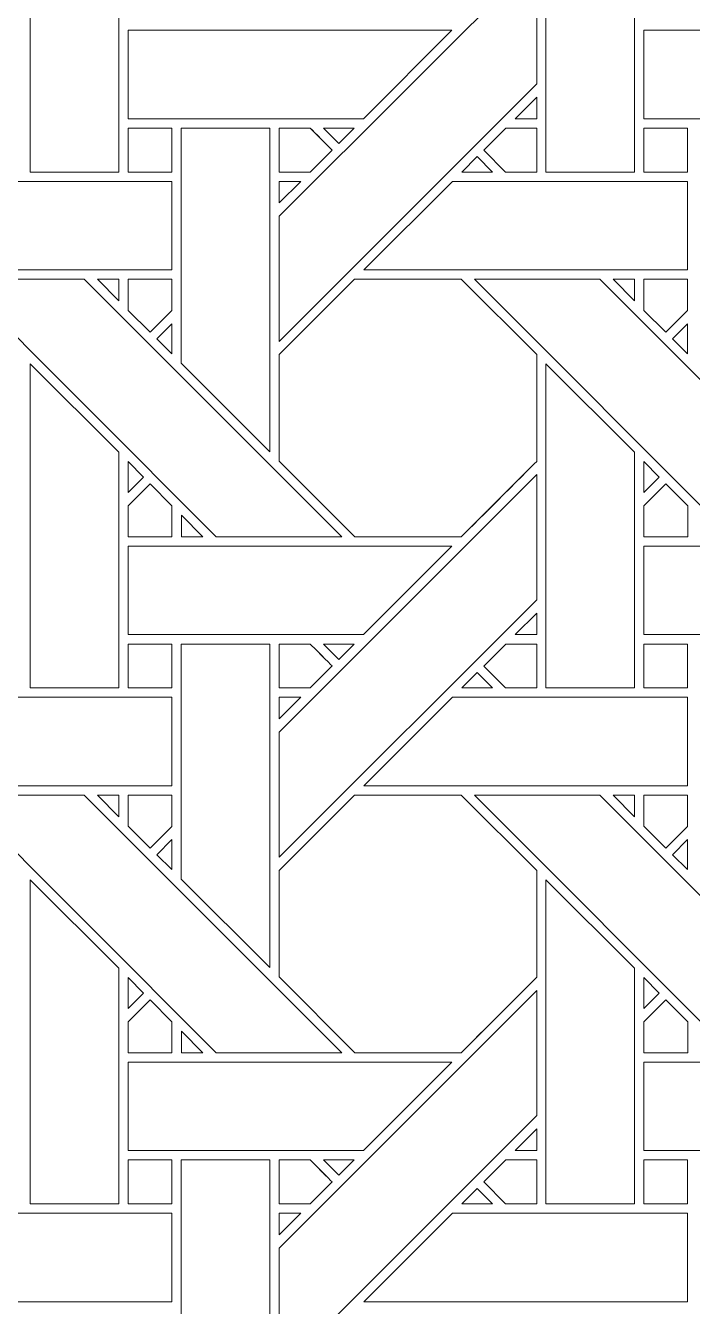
# Model space of a CAD drawing. Header units: inches. Extents: x 2.4 to 22.4, y -0.9 to 19.1.
# Drawn here: x 10.256 to 11.483, y 4.122 to 6.477 of the extents above; entities that cross this region are included whole.
import ezdxf

# ---------------------------------------------------------------- set-up
doc = ezdxf.new("R2010")
doc.units = ezdxf.units.IN
doc.header["$MEASUREMENT"] = 0
doc.layers.add('Design', color=7, linetype='Continuous', lineweight=0)

msp = doc.modelspace()

# ---------------------------------------------------------------- linework, layer by layer
at = {"layer": 'Design'}
for points, knots in [([(2.3829, 19.0948), (2.3829, 19.0948), (2.3829, -0.9052), (2.3829, -0.9052), (2.3829, -0.9052), (22.3829, -0.9052), (22.3829, -0.9052), (22.3829, -0.9052), (22.3829, 19.0948), (22.3829, 19.0948), (22.3829, 19.0948), (2.3829, 19.0948), (2.3829, 19.0948)], [0, 0, 0, 0, 1, 1, 1, 2, 2, 2, 3, 3, 3, 4, 4, 4, 4]), ([(3.3653, 18.1123), (3.3653, 18.1123), (3.3653, 0.0772), (3.3653, 0.0772), (3.3653, 0.0772), (21.4004, 0.0772), (21.4004, 0.0772), (21.4004, 0.0772), (21.4004, 18.1123), (21.4004, 18.1123), (21.4004, 18.1123), (3.3653, 18.1123), (3.3653, 18.1123)], [0, 0, 0, 0, 1, 1, 1, 2, 2, 2, 3, 3, 3, 4, 4, 4, 4]), ([(10.4278, 6.2082), (10.4278, 6.2082), (10.265, 6.2082), (10.265, 6.2082), (10.265, 6.2082), (10.265, 6.8041), (10.265, 6.8041), (10.265, 6.8041), (10.4278, 6.6419), (10.4278, 6.6419), (10.4278, 6.6419), (10.4278, 6.2082), (10.4278, 6.2082)], [0, 0, 0, 0, 1, 1, 1, 2, 2, 2, 3, 3, 3, 4, 4, 4, 4]), ([(11.3765, 6.2082), (11.3765, 6.2082), (11.2137, 6.2082), (11.2137, 6.2082), (11.2137, 6.2082), (11.2137, 6.8041), (11.2137, 6.8041), (11.2137, 6.8041), (11.3765, 6.6419), (11.3765, 6.6419), (11.3765, 6.6419), (11.3765, 6.2082), (11.3765, 6.2082)], [0, 0, 0, 0, 1, 1, 1, 2, 2, 2, 3, 3, 3, 4, 4, 4, 4]), ([(10.7229, 6.1269), (10.7229, 6.1269), (11.1966, 6.6005), (11.1966, 6.6005), (11.1966, 6.6005), (11.1966, 6.3705), (11.1966, 6.3705), (11.1966, 6.3705), (10.7229, 5.8968), (10.7229, 5.8968), (10.7229, 5.8968), (10.7229, 6.1269), (10.7229, 6.1269)], [0, 0, 0, 0, 1, 1, 1, 2, 2, 2, 3, 3, 3, 4, 4, 4, 4]), ([(10.4451, 6.3063), (10.4451, 6.3063), (10.4451, 6.469), (10.4451, 6.469), (10.4451, 6.469), (11.0408, 6.469), (11.0408, 6.469), (11.0408, 6.469), (10.8781, 6.3063), (10.8781, 6.3063), (10.8781, 6.3063), (10.4451, 6.3063), (10.4451, 6.3063)], [0, 0, 0, 0, 1, 1, 1, 2, 2, 2, 3, 3, 3, 4, 4, 4, 4]), ([(11.3938, 6.3063), (11.3938, 6.3063), (11.3938, 6.469), (11.3938, 6.469), (11.3938, 6.469), (11.9895, 6.469), (11.9895, 6.469), (11.9895, 6.469), (11.8268, 6.3063), (11.8268, 6.3063), (11.8268, 6.3063), (11.3938, 6.3063), (11.3938, 6.3063)], [0, 0, 0, 0, 1, 1, 1, 2, 2, 2, 3, 3, 3, 4, 4, 4, 4]), ([(11.1568, 6.3063), (11.1568, 6.3063), (11.1966, 6.3461), (11.1966, 6.3461), (11.1966, 6.3461), (11.1966, 6.3063), (11.1966, 6.3063), (11.1966, 6.3063), (11.1568, 6.3063), (11.1568, 6.3063)], [0, 0, 0, 0, 1, 1, 1, 2, 2, 2, 3, 3, 3, 3]), ([(10.4451, 6.289), (10.4451, 6.289), (10.5253, 6.289), (10.5253, 6.289), (10.5253, 6.289), (10.5253, 6.2082), (10.5253, 6.2082), (10.5253, 6.2082), (10.4451, 6.2082), (10.4451, 6.2082), (10.4451, 6.2082), (10.4451, 6.289), (10.4451, 6.289)], [0, 0, 0, 0, 1, 1, 1, 2, 2, 2, 3, 3, 3, 4, 4, 4, 4]), ([(10.4451, 6.2082), (10.4451, 6.2082), (10.4451, 6.289), (10.4451, 6.289), (10.4451, 6.289), (10.5253, 6.289), (10.5253, 6.289), (10.5253, 6.289), (10.5253, 6.2082), (10.5253, 6.2082), (10.5253, 6.2082), (10.4451, 6.2082), (10.4451, 6.2082)], [0, 0, 0, 0, 1, 1, 1, 2, 2, 2, 3, 3, 3, 4, 4, 4, 4]), ([(10.7058, 6.289), (10.7058, 6.289), (10.7058, 5.6939), (10.7058, 5.6939), (10.7058, 5.6939), (10.5429, 5.8568), (10.5429, 5.8568), (10.5429, 5.8568), (10.5429, 6.289), (10.5429, 6.289), (10.5429, 6.289), (10.7058, 6.289), (10.7058, 6.289)], [0, 0, 0, 0, 1, 1, 1, 2, 2, 2, 3, 3, 3, 4, 4, 4, 4]), ([(10.78, 6.289), (10.7851, 6.2839), (10.8159, 6.2531), (10.8203, 6.2486), (10.8203, 6.2486), (10.7799, 6.2082), (10.7799, 6.2082), (10.7799, 6.2082), (10.7229, 6.2082), (10.7229, 6.2082), (10.7229, 6.2082), (10.7229, 6.289), (10.7229, 6.289), (10.7229, 6.289), (10.78, 6.289), (10.78, 6.289)], [0, 0, 0, 0, 1, 1, 1, 2, 2, 2, 3, 3, 3, 4, 4, 4, 5, 5, 5, 5]), ([(10.7229, 6.2082), (10.7229, 6.2082), (10.7229, 6.289), (10.7229, 6.289), (10.7229, 6.289), (10.78, 6.289), (10.78, 6.289), (10.7855, 6.2835), (10.8203, 6.2486), (10.8203, 6.2486), (10.8203, 6.2486), (10.7799, 6.2082), (10.7799, 6.2082), (10.7799, 6.2082), (10.7229, 6.2082), (10.7229, 6.2082)], [0, 0, 0, 0, 1, 1, 1, 2, 2, 2, 3, 3, 3, 4, 4, 4, 5, 5, 5, 5]), ([(10.8044, 6.289), (10.8044, 6.289), (10.8608, 6.289), (10.8608, 6.289), (10.8608, 6.289), (10.8325, 6.2608), (10.8325, 6.2608), (10.8325, 6.2608), (10.8044, 6.289), (10.8044, 6.289)], [0, 0, 0, 0, 1, 1, 1, 2, 2, 2, 3, 3, 3, 3]), ([(11.1395, 6.2082), (11.1395, 6.2082), (11.0991, 6.2486), (11.0991, 6.2486), (11.0991, 6.2486), (11.1396, 6.289), (11.1396, 6.289), (11.1396, 6.289), (11.1966, 6.289), (11.1966, 6.289), (11.1966, 6.289), (11.1966, 6.2082), (11.1966, 6.2082), (11.1966, 6.2082), (11.1395, 6.2082), (11.1395, 6.2082)], [0, 0, 0, 0, 1, 1, 1, 2, 2, 2, 3, 3, 3, 4, 4, 4, 5, 5, 5, 5]), ([(11.0991, 6.2486), (11.0991, 6.2486), (11.1396, 6.289), (11.1396, 6.289), (11.1396, 6.289), (11.1966, 6.289), (11.1966, 6.289), (11.1966, 6.289), (11.1966, 6.2082), (11.1966, 6.2082), (11.1966, 6.2082), (11.1395, 6.2082), (11.1395, 6.2082), (11.1395, 6.2082), (11.0991, 6.2486), (11.0991, 6.2486)], [0, 0, 0, 0, 1, 1, 1, 2, 2, 2, 3, 3, 3, 4, 4, 4, 5, 5, 5, 5]), ([(11.3938, 6.289), (11.3938, 6.289), (11.474, 6.289), (11.474, 6.289), (11.474, 6.289), (11.474, 6.2082), (11.474, 6.2082), (11.474, 6.2082), (11.3938, 6.2082), (11.3938, 6.2082), (11.3938, 6.2082), (11.3938, 6.289), (11.3938, 6.289)], [0, 0, 0, 0, 1, 1, 1, 2, 2, 2, 3, 3, 3, 4, 4, 4, 4]), ([(11.3938, 6.2082), (11.3938, 6.2082), (11.3938, 6.289), (11.3938, 6.289), (11.3938, 6.289), (11.474, 6.289), (11.474, 6.289), (11.474, 6.289), (11.474, 6.2082), (11.474, 6.2082), (11.474, 6.2082), (11.3938, 6.2082), (11.3938, 6.2082)], [0, 0, 0, 0, 1, 1, 1, 2, 2, 2, 3, 3, 3, 4, 4, 4, 4]), ([(11.1153, 6.2082), (11.1153, 6.2082), (11.0588, 6.2082), (11.0588, 6.2082), (11.0588, 6.2082), (11.087, 6.2365), (11.087, 6.2365), (11.087, 6.2365), (11.1153, 6.2082), (11.1153, 6.2082)], [0, 0, 0, 0, 1, 1, 1, 2, 2, 2, 3, 3, 3, 3]), ([(9.9301, 6.0283), (9.9301, 6.0283), (10.0929, 6.1911), (10.0929, 6.1911), (10.0929, 6.1911), (10.5253, 6.1911), (10.5253, 6.1911), (10.5253, 6.1911), (10.5253, 6.0283), (10.5253, 6.0283), (10.5253, 6.0283), (9.9301, 6.0283), (9.9301, 6.0283)], [0, 0, 0, 0, 1, 1, 1, 2, 2, 2, 3, 3, 3, 4, 4, 4, 4]), ([(10.7628, 6.1911), (10.7628, 6.1911), (10.7229, 6.1513), (10.7229, 6.1513), (10.7229, 6.1513), (10.7229, 6.1911), (10.7229, 6.1911), (10.7229, 6.1911), (10.7628, 6.1911), (10.7628, 6.1911)], [0, 0, 0, 0, 1, 1, 1, 2, 2, 2, 3, 3, 3, 3]), ([(10.8788, 6.0283), (10.8788, 6.0283), (11.0416, 6.1911), (11.0416, 6.1911), (11.0416, 6.1911), (11.4741, 6.1911), (11.4741, 6.1911), (11.4741, 6.1911), (11.4741, 6.0283), (11.4741, 6.0283), (11.4741, 6.0283), (10.8788, 6.0283), (10.8788, 6.0283)], [0, 0, 0, 0, 1, 1, 1, 2, 2, 2, 3, 3, 3, 4, 4, 4, 4]), ([(10.1334, 6.0112), (10.1334, 6.0112), (10.3643, 6.0112), (10.3643, 6.0112), (10.3643, 6.0112), (10.838, 5.5375), (10.838, 5.5375), (10.838, 5.5375), (10.6069, 5.5375), (10.6069, 5.5375), (10.6069, 5.5375), (10.1334, 6.0112), (10.1334, 6.0112)], [0, 0, 0, 0, 1, 1, 1, 2, 2, 2, 3, 3, 3, 4, 4, 4, 4]), ([(10.4279, 6.0111), (10.4279, 6.0111), (10.4279, 5.9713), (10.4279, 5.9713), (10.4279, 5.9713), (10.3884, 6.0111), (10.3884, 6.0111), (10.3884, 6.0111), (10.4279, 6.0111), (10.4279, 6.0111)], [0, 0, 0, 0, 1, 1, 1, 2, 2, 2, 3, 3, 3, 3]), ([(10.5253, 6.0111), (10.5253, 6.0111), (10.5253, 5.9535), (10.5253, 5.9535), (10.5253, 5.9535), (10.4854, 5.9136), (10.4854, 5.9136), (10.4854, 5.9136), (10.445, 5.9539), (10.445, 5.9539), (10.445, 5.9539), (10.445, 6.0111), (10.445, 6.0111), (10.445, 6.0111), (10.5253, 6.0111), (10.5253, 6.0111)], [0, 0, 0, 0, 1, 1, 1, 2, 2, 2, 3, 3, 3, 4, 4, 4, 5, 5, 5, 5]), ([(10.4854, 5.9136), (10.4854, 5.9136), (10.445, 5.9539), (10.445, 5.9539), (10.445, 5.9539), (10.445, 6.0111), (10.445, 6.0111), (10.445, 6.0111), (10.5253, 6.0111), (10.5253, 6.0111), (10.5253, 6.0111), (10.5253, 5.9535), (10.5253, 5.9535), (10.5253, 5.9535), (10.4854, 5.9136), (10.4854, 5.9136)], [0, 0, 0, 0, 1, 1, 1, 2, 2, 2, 3, 3, 3, 4, 4, 4, 5, 5, 5, 5]), ([(10.8616, 6.0111), (10.8616, 6.0111), (11.0578, 6.0111), (11.0578, 6.0111), (11.0578, 6.0111), (11.1966, 5.8724), (11.1966, 5.8724), (11.1966, 5.8724), (11.1966, 5.6762), (11.1966, 5.6762), (11.1788, 5.6582), (11.0669, 5.5465), (11.0579, 5.5375), (11.0579, 5.5375), (10.8622, 5.5375), (10.8622, 5.5375), (10.8622, 5.5375), (10.7229, 5.6767), (10.7229, 5.6767), (10.7229, 5.6767), (10.7229, 5.8724), (10.7229, 5.8724), (10.7229, 5.8724), (10.8616, 6.0111), (10.8616, 6.0111)], [0, 0, 0, 0, 1, 1, 1, 2, 2, 2, 3, 3, 3, 4, 4, 4, 5, 5, 5, 6, 6, 6, 7, 7, 7, 8, 8, 8, 8]), ([(10.7229, 5.6767), (10.7229, 5.6767), (10.7229, 5.8724), (10.7229, 5.8724), (10.7229, 5.8724), (10.8616, 6.0111), (10.8616, 6.0111), (10.8616, 6.0111), (11.0578, 6.0111), (11.0578, 6.0111), (11.0578, 6.0111), (11.1966, 5.8724), (11.1966, 5.8724), (11.1966, 5.8724), (11.1966, 5.6762), (11.1966, 5.6762), (11.1784, 5.6579), (11.0666, 5.5462), (11.0579, 5.5375), (11.0579, 5.5375), (10.8622, 5.5375), (10.8622, 5.5375), (10.8622, 5.5375), (10.7229, 5.6767), (10.7229, 5.6767)], [0, 0, 0, 0, 1, 1, 1, 2, 2, 2, 3, 3, 3, 4, 4, 4, 5, 5, 5, 6, 6, 6, 7, 7, 7, 8, 8, 8, 8]), ([(11.0821, 6.0112), (11.0821, 6.0112), (11.313, 6.0112), (11.313, 6.0112), (11.313, 6.0112), (11.7867, 5.5375), (11.7867, 5.5375), (11.7867, 5.5375), (11.5556, 5.5375), (11.5556, 5.5375), (11.5556, 5.5375), (11.0821, 6.0112), (11.0821, 6.0112)], [0, 0, 0, 0, 1, 1, 1, 2, 2, 2, 3, 3, 3, 4, 4, 4, 4]), ([(11.3766, 6.0111), (11.3766, 6.0111), (11.3766, 5.9713), (11.3766, 5.9713), (11.3766, 5.9713), (11.3372, 6.0111), (11.3372, 6.0111), (11.3372, 6.0111), (11.3766, 6.0111), (11.3766, 6.0111)], [0, 0, 0, 0, 1, 1, 1, 2, 2, 2, 3, 3, 3, 3]), ([(11.474, 6.0111), (11.474, 6.0111), (11.474, 5.9535), (11.474, 5.9535), (11.474, 5.9535), (11.4341, 5.9136), (11.4341, 5.9136), (11.4341, 5.9136), (11.3938, 5.9539), (11.3938, 5.9539), (11.3938, 5.9539), (11.3938, 6.0111), (11.3938, 6.0111), (11.3938, 6.0111), (11.474, 6.0111), (11.474, 6.0111)], [0, 0, 0, 0, 1, 1, 1, 2, 2, 2, 3, 3, 3, 4, 4, 4, 5, 5, 5, 5]), ([(11.4341, 5.9136), (11.4341, 5.9136), (11.3938, 5.9539), (11.3938, 5.9539), (11.3938, 5.9539), (11.3938, 6.0111), (11.3938, 6.0111), (11.3938, 6.0111), (11.474, 6.0111), (11.474, 6.0111), (11.474, 6.0111), (11.474, 5.9535), (11.474, 5.9535), (11.474, 5.9535), (11.4341, 5.9136), (11.4341, 5.9136)], [0, 0, 0, 0, 1, 1, 1, 2, 2, 2, 3, 3, 3, 4, 4, 4, 5, 5, 5, 5]), ([(10.5253, 5.9293), (10.5253, 5.9293), (10.5253, 5.8741), (10.5253, 5.8741), (10.5253, 5.8741), (10.4976, 5.9015), (10.4976, 5.9015), (10.4976, 5.9015), (10.5253, 5.9293), (10.5253, 5.9293)], [0, 0, 0, 0, 1, 1, 1, 2, 2, 2, 3, 3, 3, 3]), ([(11.4741, 5.9293), (11.4741, 5.9293), (11.4741, 5.8741), (11.4741, 5.8741), (11.4741, 5.8741), (11.4463, 5.9015), (11.4463, 5.9015), (11.4463, 5.9015), (11.4741, 5.9293), (11.4741, 5.9293)], [0, 0, 0, 0, 1, 1, 1, 2, 2, 2, 3, 3, 3, 3]), ([(10.4278, 5.2595), (10.4278, 5.2595), (10.265, 5.2595), (10.265, 5.2595), (10.265, 5.2595), (10.265, 5.8553), (10.265, 5.8553), (10.265, 5.8553), (10.4278, 5.6932), (10.4278, 5.6932), (10.4278, 5.6932), (10.4278, 5.2595), (10.4278, 5.2595)], [0, 0, 0, 0, 1, 1, 1, 2, 2, 2, 3, 3, 3, 4, 4, 4, 4]), ([(11.3765, 5.2595), (11.3765, 5.2595), (11.2137, 5.2595), (11.2137, 5.2595), (11.2137, 5.2595), (11.2137, 5.8553), (11.2137, 5.8553), (11.2137, 5.8553), (11.3765, 5.6932), (11.3765, 5.6932), (11.3765, 5.6932), (11.3765, 5.2595), (11.3765, 5.2595)], [0, 0, 0, 0, 1, 1, 1, 2, 2, 2, 3, 3, 3, 4, 4, 4, 4]), ([(10.4451, 5.6189), (10.4451, 5.6189), (10.4451, 5.6757), (10.4451, 5.6757), (10.4451, 5.6757), (10.4733, 5.6471), (10.4733, 5.6471), (10.4733, 5.6471), (10.4451, 5.6189), (10.4451, 5.6189)], [0, 0, 0, 0, 1, 1, 1, 2, 2, 2, 3, 3, 3, 3]), ([(11.3938, 5.6189), (11.3938, 5.6189), (11.3938, 5.6757), (11.3938, 5.6757), (11.3938, 5.6757), (11.422, 5.6471), (11.422, 5.6471), (11.422, 5.6471), (11.3938, 5.6189), (11.3938, 5.6189)], [0, 0, 0, 0, 1, 1, 1, 2, 2, 2, 3, 3, 3, 3]), ([(10.4451, 5.5372), (10.4451, 5.5372), (10.4451, 5.5945), (10.4451, 5.5945), (10.4451, 5.5945), (10.4854, 5.6349), (10.4854, 5.6349), (10.4854, 5.6349), (10.5257, 5.5945), (10.5257, 5.5945), (10.5257, 5.5945), (10.5257, 5.5372), (10.5257, 5.5372), (10.5257, 5.5372), (10.4451, 5.5372), (10.4451, 5.5372)], [0, 0, 0, 0, 1, 1, 1, 2, 2, 2, 3, 3, 3, 4, 4, 4, 5, 5, 5, 5]), ([(10.4854, 5.6349), (10.4854, 5.6349), (10.5257, 5.5945), (10.5257, 5.5945), (10.5257, 5.5945), (10.5257, 5.5372), (10.5257, 5.5372), (10.5257, 5.5372), (10.4451, 5.5372), (10.4451, 5.5372), (10.4451, 5.5372), (10.4451, 5.5945), (10.4451, 5.5945), (10.4451, 5.5945), (10.4854, 5.6349), (10.4854, 5.6349)], [0, 0, 0, 0, 1, 1, 1, 2, 2, 2, 3, 3, 3, 4, 4, 4, 5, 5, 5, 5]), ([(10.7229, 5.1782), (10.7229, 5.1782), (11.1966, 5.6518), (11.1966, 5.6518), (11.1966, 5.6518), (11.1966, 5.4217), (11.1966, 5.4217), (11.1966, 5.4217), (10.7229, 4.9481), (10.7229, 4.9481), (10.7229, 4.9481), (10.7229, 5.1782), (10.7229, 5.1782)], [0, 0, 0, 0, 1, 1, 1, 2, 2, 2, 3, 3, 3, 4, 4, 4, 4]), ([(11.3938, 5.5372), (11.3938, 5.5372), (11.3938, 5.5945), (11.3938, 5.5945), (11.3938, 5.5945), (11.4341, 5.6349), (11.4341, 5.6349), (11.4341, 5.6349), (11.4745, 5.5945), (11.4745, 5.5945), (11.4745, 5.5945), (11.4745, 5.5372), (11.4745, 5.5372), (11.4745, 5.5372), (11.3938, 5.5372), (11.3938, 5.5372)], [0, 0, 0, 0, 1, 1, 1, 2, 2, 2, 3, 3, 3, 4, 4, 4, 5, 5, 5, 5]), ([(11.4341, 5.6349), (11.4341, 5.6349), (11.4745, 5.5945), (11.4745, 5.5945), (11.4745, 5.5945), (11.4745, 5.5372), (11.4745, 5.5372), (11.4745, 5.5372), (11.3938, 5.5372), (11.3938, 5.5372), (11.3938, 5.5372), (11.3938, 5.5945), (11.3938, 5.5945), (11.3938, 5.5945), (11.4341, 5.6349), (11.4341, 5.6349)], [0, 0, 0, 0, 1, 1, 1, 2, 2, 2, 3, 3, 3, 4, 4, 4, 5, 5, 5, 5]), ([(10.5827, 5.5375), (10.5827, 5.5375), (10.543, 5.5375), (10.543, 5.5375), (10.543, 5.5375), (10.543, 5.5773), (10.543, 5.5773), (10.543, 5.5773), (10.5827, 5.5375), (10.5827, 5.5375)], [0, 0, 0, 0, 1, 1, 1, 2, 2, 2, 3, 3, 3, 3]), ([(10.4451, 5.3576), (10.4451, 5.3576), (10.4451, 5.5202), (10.4451, 5.5202), (10.4451, 5.5202), (11.0408, 5.5202), (11.0408, 5.5202), (11.0408, 5.5202), (10.8781, 5.3576), (10.8781, 5.3576), (10.8781, 5.3576), (10.4451, 5.3576), (10.4451, 5.3576)], [0, 0, 0, 0, 1, 1, 1, 2, 2, 2, 3, 3, 3, 4, 4, 4, 4]), ([(11.3938, 5.3576), (11.3938, 5.3576), (11.3938, 5.5202), (11.3938, 5.5202), (11.3938, 5.5202), (11.9895, 5.5202), (11.9895, 5.5202), (11.9895, 5.5202), (11.8268, 5.3576), (11.8268, 5.3576), (11.8268, 5.3576), (11.3938, 5.3576), (11.3938, 5.3576)], [0, 0, 0, 0, 1, 1, 1, 2, 2, 2, 3, 3, 3, 4, 4, 4, 4]), ([(11.1568, 5.3576), (11.1568, 5.3576), (11.1966, 5.3973), (11.1966, 5.3973), (11.1966, 5.3973), (11.1966, 5.3576), (11.1966, 5.3576), (11.1966, 5.3576), (11.1568, 5.3576), (11.1568, 5.3576)], [0, 0, 0, 0, 1, 1, 1, 2, 2, 2, 3, 3, 3, 3]), ([(10.4451, 5.3403), (10.4451, 5.3403), (10.5253, 5.3403), (10.5253, 5.3403), (10.5253, 5.3403), (10.5253, 5.2595), (10.5253, 5.2595), (10.5253, 5.2595), (10.4451, 5.2595), (10.4451, 5.2595), (10.4451, 5.2595), (10.4451, 5.3403), (10.4451, 5.3403)], [0, 0, 0, 0, 1, 1, 1, 2, 2, 2, 3, 3, 3, 4, 4, 4, 4]), ([(10.4451, 5.2595), (10.4451, 5.2595), (10.4451, 5.3403), (10.4451, 5.3403), (10.4451, 5.3403), (10.5253, 5.3403), (10.5253, 5.3403), (10.5253, 5.3403), (10.5253, 5.2595), (10.5253, 5.2595), (10.5253, 5.2595), (10.4451, 5.2595), (10.4451, 5.2595)], [0, 0, 0, 0, 1, 1, 1, 2, 2, 2, 3, 3, 3, 4, 4, 4, 4]), ([(10.7058, 5.3403), (10.7058, 5.3403), (10.7058, 4.7452), (10.7058, 4.7452), (10.7058, 4.7452), (10.5429, 4.9081), (10.5429, 4.9081), (10.5429, 4.9081), (10.5429, 5.3403), (10.5429, 5.3403), (10.5429, 5.3403), (10.7058, 5.3403), (10.7058, 5.3403)], [0, 0, 0, 0, 1, 1, 1, 2, 2, 2, 3, 3, 3, 4, 4, 4, 4]), ([(10.78, 5.3403), (10.7851, 5.3351), (10.8159, 5.3043), (10.8203, 5.2999), (10.8203, 5.2999), (10.7799, 5.2595), (10.7799, 5.2595), (10.7799, 5.2595), (10.7229, 5.2595), (10.7229, 5.2595), (10.7229, 5.2595), (10.7229, 5.3403), (10.7229, 5.3403), (10.7229, 5.3403), (10.78, 5.3403), (10.78, 5.3403)], [0, 0, 0, 0, 1, 1, 1, 2, 2, 2, 3, 3, 3, 4, 4, 4, 5, 5, 5, 5]), ([(10.7229, 5.2595), (10.7229, 5.2595), (10.7229, 5.3403), (10.7229, 5.3403), (10.7229, 5.3403), (10.78, 5.3403), (10.78, 5.3403), (10.7852, 5.3351), (10.816, 5.3042), (10.8203, 5.2999), (10.8203, 5.2999), (10.7799, 5.2595), (10.7799, 5.2595), (10.7799, 5.2595), (10.7229, 5.2595), (10.7229, 5.2595)], [0, 0, 0, 0, 1, 1, 1, 2, 2, 2, 3, 3, 3, 4, 4, 4, 5, 5, 5, 5]), ([(10.8044, 5.3403), (10.8044, 5.3403), (10.8608, 5.3403), (10.8608, 5.3403), (10.8608, 5.3403), (10.8325, 5.3121), (10.8325, 5.3121), (10.8325, 5.3121), (10.8044, 5.3403), (10.8044, 5.3403)], [0, 0, 0, 0, 1, 1, 1, 2, 2, 2, 3, 3, 3, 3]), ([(11.1395, 5.2595), (11.1395, 5.2595), (11.0991, 5.2998), (11.0991, 5.2998), (11.0991, 5.2998), (11.1396, 5.3403), (11.1396, 5.3403), (11.1396, 5.3403), (11.1966, 5.3403), (11.1966, 5.3403), (11.1966, 5.3403), (11.1966, 5.2595), (11.1966, 5.2595), (11.1966, 5.2595), (11.1395, 5.2595), (11.1395, 5.2595)], [0, 0, 0, 0, 1, 1, 1, 2, 2, 2, 3, 3, 3, 4, 4, 4, 5, 5, 5, 5]), ([(11.0991, 5.2998), (11.0991, 5.2998), (11.1396, 5.3403), (11.1396, 5.3403), (11.1396, 5.3403), (11.1966, 5.3403), (11.1966, 5.3403), (11.1966, 5.3403), (11.1966, 5.2595), (11.1966, 5.2595), (11.1966, 5.2595), (11.1395, 5.2595), (11.1395, 5.2595), (11.1395, 5.2595), (11.0991, 5.2998), (11.0991, 5.2998)], [0, 0, 0, 0, 1, 1, 1, 2, 2, 2, 3, 3, 3, 4, 4, 4, 5, 5, 5, 5]), ([(11.3938, 5.3403), (11.3938, 5.3403), (11.474, 5.3403), (11.474, 5.3403), (11.474, 5.3403), (11.474, 5.2595), (11.474, 5.2595), (11.474, 5.2595), (11.3938, 5.2595), (11.3938, 5.2595), (11.3938, 5.2595), (11.3938, 5.3403), (11.3938, 5.3403)], [0, 0, 0, 0, 1, 1, 1, 2, 2, 2, 3, 3, 3, 4, 4, 4, 4]), ([(11.3938, 5.2595), (11.3938, 5.2595), (11.3938, 5.3403), (11.3938, 5.3403), (11.3938, 5.3403), (11.474, 5.3403), (11.474, 5.3403), (11.474, 5.3403), (11.474, 5.2595), (11.474, 5.2595), (11.474, 5.2595), (11.3938, 5.2595), (11.3938, 5.2595)], [0, 0, 0, 0, 1, 1, 1, 2, 2, 2, 3, 3, 3, 4, 4, 4, 4]), ([(11.1153, 5.2595), (11.1153, 5.2595), (11.0588, 5.2595), (11.0588, 5.2595), (11.0588, 5.2595), (11.087, 5.2878), (11.087, 5.2878), (11.087, 5.2878), (11.1153, 5.2595), (11.1153, 5.2595)], [0, 0, 0, 0, 1, 1, 1, 2, 2, 2, 3, 3, 3, 3]), ([(9.9301, 5.0795), (9.9301, 5.0795), (10.0929, 5.2424), (10.0929, 5.2424), (10.0929, 5.2424), (10.5253, 5.2424), (10.5253, 5.2424), (10.5253, 5.2424), (10.5253, 5.0795), (10.5253, 5.0795), (10.5253, 5.0795), (9.9301, 5.0795), (9.9301, 5.0795)], [0, 0, 0, 0, 1, 1, 1, 2, 2, 2, 3, 3, 3, 4, 4, 4, 4]), ([(10.7628, 5.2424), (10.7628, 5.2424), (10.7229, 5.2025), (10.7229, 5.2025), (10.7229, 5.2025), (10.7229, 5.2424), (10.7229, 5.2424), (10.7229, 5.2424), (10.7628, 5.2424), (10.7628, 5.2424)], [0, 0, 0, 0, 1, 1, 1, 2, 2, 2, 3, 3, 3, 3]), ([(10.8788, 5.0795), (10.8788, 5.0795), (11.0416, 5.2424), (11.0416, 5.2424), (11.0416, 5.2424), (11.4741, 5.2424), (11.4741, 5.2424), (11.4741, 5.2424), (11.4741, 5.0795), (11.4741, 5.0795), (11.4741, 5.0795), (10.8788, 5.0795), (10.8788, 5.0795)], [0, 0, 0, 0, 1, 1, 1, 2, 2, 2, 3, 3, 3, 4, 4, 4, 4]), ([(10.1334, 5.0624), (10.1334, 5.0624), (10.3643, 5.0624), (10.3643, 5.0624), (10.3643, 5.0624), (10.838, 4.5888), (10.838, 4.5888), (10.838, 4.5888), (10.6069, 4.5888), (10.6069, 4.5888), (10.6069, 4.5888), (10.1334, 5.0624), (10.1334, 5.0624)], [0, 0, 0, 0, 1, 1, 1, 2, 2, 2, 3, 3, 3, 4, 4, 4, 4]), ([(10.4279, 5.0624), (10.4279, 5.0624), (10.4279, 5.0226), (10.4279, 5.0226), (10.4279, 5.0226), (10.3884, 5.0624), (10.3884, 5.0624), (10.3884, 5.0624), (10.4279, 5.0624), (10.4279, 5.0624)], [0, 0, 0, 0, 1, 1, 1, 2, 2, 2, 3, 3, 3, 3]), ([(10.5253, 5.0624), (10.5253, 5.0624), (10.5253, 5.0048), (10.5253, 5.0048), (10.5253, 5.0048), (10.4854, 4.9648), (10.4854, 4.9648), (10.4854, 4.9648), (10.445, 5.0052), (10.445, 5.0052), (10.445, 5.0052), (10.445, 5.0624), (10.445, 5.0624), (10.445, 5.0624), (10.5253, 5.0624), (10.5253, 5.0624)], [0, 0, 0, 0, 1, 1, 1, 2, 2, 2, 3, 3, 3, 4, 4, 4, 5, 5, 5, 5]), ([(10.4854, 4.9648), (10.4854, 4.9648), (10.445, 5.0052), (10.445, 5.0052), (10.445, 5.0052), (10.445, 5.0624), (10.445, 5.0624), (10.445, 5.0624), (10.5253, 5.0624), (10.5253, 5.0624), (10.5253, 5.0624), (10.5253, 5.0048), (10.5253, 5.0048), (10.5253, 5.0048), (10.4854, 4.9648), (10.4854, 4.9648)], [0, 0, 0, 0, 1, 1, 1, 2, 2, 2, 3, 3, 3, 4, 4, 4, 5, 5, 5, 5]), ([(10.8616, 5.0624), (10.8616, 5.0624), (11.0578, 5.0624), (11.0578, 5.0624), (11.0578, 5.0624), (11.1966, 4.9237), (11.1966, 4.9237), (11.1966, 4.9237), (11.1966, 4.7274), (11.1966, 4.7274), (11.1788, 4.7095), (11.0669, 4.5978), (11.0579, 4.5888), (11.0579, 4.5888), (10.8622, 4.5888), (10.8622, 4.5888), (10.8622, 4.5888), (10.7229, 4.728), (10.7229, 4.728), (10.7229, 4.728), (10.7229, 4.9237), (10.7229, 4.9237), (10.7229, 4.9237), (10.8616, 5.0624), (10.8616, 5.0624)], [0, 0, 0, 0, 1, 1, 1, 2, 2, 2, 3, 3, 3, 4, 4, 4, 5, 5, 5, 6, 6, 6, 7, 7, 7, 8, 8, 8, 8]), ([(10.7229, 4.728), (10.7229, 4.728), (10.7229, 4.9237), (10.7229, 4.9237), (10.7229, 4.9237), (10.8616, 5.0624), (10.8616, 5.0624), (10.8616, 5.0624), (11.0578, 5.0624), (11.0578, 5.0624), (11.0578, 5.0624), (11.1966, 4.9237), (11.1966, 4.9237), (11.1966, 4.9237), (11.1966, 4.7274), (11.1966, 4.7274), (11.1786, 4.7094), (11.0668, 4.5977), (11.0579, 4.5888), (11.0579, 4.5888), (10.8622, 4.5888), (10.8622, 4.5888), (10.8622, 4.5888), (10.7229, 4.728), (10.7229, 4.728)], [0, 0, 0, 0, 1, 1, 1, 2, 2, 2, 3, 3, 3, 4, 4, 4, 5, 5, 5, 6, 6, 6, 7, 7, 7, 8, 8, 8, 8]), ([(11.0821, 5.0624), (11.0821, 5.0624), (11.313, 5.0624), (11.313, 5.0624), (11.313, 5.0624), (11.7867, 4.5888), (11.7867, 4.5888), (11.7867, 4.5888), (11.5557, 4.5888), (11.5557, 4.5888), (11.5557, 4.5888), (11.0821, 5.0624), (11.0821, 5.0624)], [0, 0, 0, 0, 1, 1, 1, 2, 2, 2, 3, 3, 3, 4, 4, 4, 4]), ([(11.3766, 5.0624), (11.3766, 5.0624), (11.3766, 5.0226), (11.3766, 5.0226), (11.3766, 5.0226), (11.3372, 5.0624), (11.3372, 5.0624), (11.3372, 5.0624), (11.3766, 5.0624), (11.3766, 5.0624)], [0, 0, 0, 0, 1, 1, 1, 2, 2, 2, 3, 3, 3, 3]), ([(11.474, 5.0624), (11.474, 5.0624), (11.474, 5.0048), (11.474, 5.0048), (11.474, 5.0048), (11.4341, 4.9648), (11.4341, 4.9648), (11.4341, 4.9648), (11.3938, 5.0052), (11.3938, 5.0052), (11.3938, 5.0052), (11.3938, 5.0624), (11.3938, 5.0624), (11.3938, 5.0624), (11.474, 5.0624), (11.474, 5.0624)], [0, 0, 0, 0, 1, 1, 1, 2, 2, 2, 3, 3, 3, 4, 4, 4, 5, 5, 5, 5]), ([(11.4341, 4.9648), (11.4341, 4.9648), (11.3938, 5.0052), (11.3938, 5.0052), (11.3938, 5.0052), (11.3938, 5.0624), (11.3938, 5.0624), (11.3938, 5.0624), (11.474, 5.0624), (11.474, 5.0624), (11.474, 5.0624), (11.474, 5.0048), (11.474, 5.0048), (11.474, 5.0048), (11.4341, 4.9648), (11.4341, 4.9648)], [0, 0, 0, 0, 1, 1, 1, 2, 2, 2, 3, 3, 3, 4, 4, 4, 5, 5, 5, 5]), ([(10.5253, 4.9806), (10.5253, 4.9806), (10.5253, 4.9254), (10.5253, 4.9254), (10.5253, 4.9254), (10.4976, 4.9528), (10.4976, 4.9528), (10.4976, 4.9528), (10.5253, 4.9806), (10.5253, 4.9806)], [0, 0, 0, 0, 1, 1, 1, 2, 2, 2, 3, 3, 3, 3]), ([(11.4741, 4.9806), (11.4741, 4.9806), (11.4741, 4.9254), (11.4741, 4.9254), (11.4741, 4.9254), (11.4463, 4.9528), (11.4463, 4.9528), (11.4463, 4.9528), (11.4741, 4.9806), (11.4741, 4.9806)], [0, 0, 0, 0, 1, 1, 1, 2, 2, 2, 3, 3, 3, 3]), ([(10.4278, 4.3108), (10.4278, 4.3108), (10.265, 4.3108), (10.265, 4.3108), (10.265, 4.3108), (10.265, 4.9066), (10.265, 4.9066), (10.265, 4.9066), (10.4278, 4.7445), (10.4278, 4.7445), (10.4278, 4.7445), (10.4278, 4.3108), (10.4278, 4.3108)], [0, 0, 0, 0, 1, 1, 1, 2, 2, 2, 3, 3, 3, 4, 4, 4, 4]), ([(11.3765, 4.3108), (11.3765, 4.3108), (11.2137, 4.3108), (11.2137, 4.3108), (11.2137, 4.3108), (11.2137, 4.9066), (11.2137, 4.9066), (11.2137, 4.9066), (11.3765, 4.7445), (11.3765, 4.7445), (11.3765, 4.7445), (11.3765, 4.3108), (11.3765, 4.3108)], [0, 0, 0, 0, 1, 1, 1, 2, 2, 2, 3, 3, 3, 4, 4, 4, 4]), ([(10.4451, 4.6702), (10.4451, 4.6702), (10.4451, 4.727), (10.4451, 4.727), (10.4451, 4.727), (10.4733, 4.6984), (10.4733, 4.6984), (10.4733, 4.6984), (10.4451, 4.6702), (10.4451, 4.6702)], [0, 0, 0, 0, 1, 1, 1, 2, 2, 2, 3, 3, 3, 3]), ([(11.3938, 4.6702), (11.3938, 4.6702), (11.3938, 4.727), (11.3938, 4.727), (11.3938, 4.727), (11.422, 4.6984), (11.422, 4.6984), (11.422, 4.6984), (11.3938, 4.6702), (11.3938, 4.6702)], [0, 0, 0, 0, 1, 1, 1, 2, 2, 2, 3, 3, 3, 3]), ([(10.7229, 4.2294), (10.7229, 4.2294), (11.1966, 4.703), (11.1966, 4.703), (11.1966, 4.703), (11.1966, 4.473), (11.1966, 4.473), (11.1966, 4.473), (10.7229, 3.9994), (10.7229, 3.9994), (10.7229, 3.9994), (10.7229, 4.2294), (10.7229, 4.2294)], [0, 0, 0, 0, 1, 1, 1, 2, 2, 2, 3, 3, 3, 4, 4, 4, 4]), ([(10.4451, 4.5885), (10.4451, 4.5885), (10.4451, 4.6458), (10.4451, 4.6458), (10.4451, 4.6458), (10.4854, 4.6861), (10.4854, 4.6861), (10.4854, 4.6861), (10.5257, 4.6458), (10.5257, 4.6458), (10.5257, 4.6458), (10.5257, 4.5885), (10.5257, 4.5885), (10.5257, 4.5885), (10.4451, 4.5885), (10.4451, 4.5885)], [0, 0, 0, 0, 1, 1, 1, 2, 2, 2, 3, 3, 3, 4, 4, 4, 5, 5, 5, 5]), ([(10.4854, 4.6861), (10.4854, 4.6861), (10.5257, 4.6458), (10.5257, 4.6458), (10.5257, 4.6458), (10.5257, 4.5885), (10.5257, 4.5885), (10.5257, 4.5885), (10.4451, 4.5885), (10.4451, 4.5885), (10.4451, 4.5885), (10.4451, 4.6458), (10.4451, 4.6458), (10.4451, 4.6458), (10.4854, 4.6861), (10.4854, 4.6861)], [0, 0, 0, 0, 1, 1, 1, 2, 2, 2, 3, 3, 3, 4, 4, 4, 5, 5, 5, 5]), ([(11.3938, 4.5885), (11.3938, 4.5885), (11.3938, 4.6458), (11.3938, 4.6458), (11.3938, 4.6458), (11.4341, 4.6861), (11.4341, 4.6861), (11.4341, 4.6861), (11.4745, 4.6458), (11.4745, 4.6458), (11.4745, 4.6458), (11.4745, 4.5885), (11.4745, 4.5885), (11.4745, 4.5885), (11.3938, 4.5885), (11.3938, 4.5885)], [0, 0, 0, 0, 1, 1, 1, 2, 2, 2, 3, 3, 3, 4, 4, 4, 5, 5, 5, 5]), ([(11.3999, 4.6519), (11.3999, 4.6519), (11.4341, 4.6861), (11.4341, 4.6861), (11.4341, 4.6861), (11.4745, 4.6458), (11.4745, 4.6458), (11.4745, 4.6458), (11.4745, 4.5885), (11.4745, 4.5885), (11.4745, 4.5885), (11.3938, 4.5885), (11.3938, 4.5885), (11.3938, 4.5885), (11.3938, 4.6458), (11.3938, 4.6458), (11.3938, 4.6458), (11.3999, 4.6519), (11.3999, 4.6519)], [0, 0, 0, 0, 1, 1, 1, 2, 2, 2, 3, 3, 3, 4, 4, 4, 5, 5, 5, 6, 6, 6, 6]), ([(10.5827, 4.5888), (10.5827, 4.5888), (10.543, 4.5888), (10.543, 4.5888), (10.543, 4.5888), (10.543, 4.6286), (10.543, 4.6286), (10.543, 4.6286), (10.5827, 4.5888), (10.5827, 4.5888)], [0, 0, 0, 0, 1, 1, 1, 2, 2, 2, 3, 3, 3, 3]), ([(10.4451, 4.4088), (10.4451, 4.4088), (10.4451, 4.5715), (10.4451, 4.5715), (10.4451, 4.5715), (11.0408, 4.5715), (11.0408, 4.5715), (11.0408, 4.5715), (10.8781, 4.4088), (10.8781, 4.4088), (10.8781, 4.4088), (10.4451, 4.4088), (10.4451, 4.4088)], [0, 0, 0, 0, 1, 1, 1, 2, 2, 2, 3, 3, 3, 4, 4, 4, 4]), ([(11.3938, 4.4088), (11.3938, 4.4088), (11.3938, 4.5715), (11.3938, 4.5715), (11.3938, 4.5715), (11.9895, 4.5715), (11.9895, 4.5715), (11.9895, 4.5715), (11.8268, 4.4088), (11.8268, 4.4088), (11.8268, 4.4088), (11.3938, 4.4088), (11.3938, 4.4088)], [0, 0, 0, 0, 1, 1, 1, 2, 2, 2, 3, 3, 3, 4, 4, 4, 4]), ([(11.1568, 4.4089), (11.1568, 4.4089), (11.1966, 4.4486), (11.1966, 4.4486), (11.1966, 4.4486), (11.1966, 4.4089), (11.1966, 4.4089), (11.1966, 4.4089), (11.1568, 4.4089), (11.1568, 4.4089)], [0, 0, 0, 0, 1, 1, 1, 2, 2, 2, 3, 3, 3, 3]), ([(10.4451, 4.3915), (10.4451, 4.3915), (10.5253, 4.3915), (10.5253, 4.3915), (10.5253, 4.3915), (10.5253, 4.3107), (10.5253, 4.3107), (10.5253, 4.3107), (10.4451, 4.3107), (10.4451, 4.3107), (10.4451, 4.3107), (10.4451, 4.3915), (10.4451, 4.3915)], [0, 0, 0, 0, 1, 1, 1, 2, 2, 2, 3, 3, 3, 4, 4, 4, 4]), ([(10.4451, 4.3107), (10.4451, 4.3107), (10.4451, 4.3915), (10.4451, 4.3915), (10.4451, 4.3915), (10.5253, 4.3915), (10.5253, 4.3915), (10.5253, 4.3915), (10.5253, 4.3107), (10.5253, 4.3107), (10.5253, 4.3107), (10.4451, 4.3107), (10.4451, 4.3107)], [0, 0, 0, 0, 1, 1, 1, 2, 2, 2, 3, 3, 3, 4, 4, 4, 4]), ([(10.7058, 4.3916), (10.7058, 4.3916), (10.7058, 3.7964), (10.7058, 3.7964), (10.7058, 3.7964), (10.5429, 3.9594), (10.5429, 3.9594), (10.5429, 3.9594), (10.5429, 4.3916), (10.5429, 4.3916), (10.5429, 4.3916), (10.7058, 4.3916), (10.7058, 4.3916)], [0, 0, 0, 0, 1, 1, 1, 2, 2, 2, 3, 3, 3, 4, 4, 4, 4]), ([(10.78, 4.3915), (10.7851, 4.3864), (10.8159, 4.3556), (10.8203, 4.3512), (10.8203, 4.3512), (10.7799, 4.3107), (10.7799, 4.3107), (10.7799, 4.3107), (10.7229, 4.3107), (10.7229, 4.3107), (10.7229, 4.3107), (10.7229, 4.3915), (10.7229, 4.3915), (10.7229, 4.3915), (10.78, 4.3915), (10.78, 4.3915)], [0, 0, 0, 0, 1, 1, 1, 2, 2, 2, 3, 3, 3, 4, 4, 4, 5, 5, 5, 5]), ([(10.7229, 4.3107), (10.7229, 4.3107), (10.7229, 4.3915), (10.7229, 4.3915), (10.7229, 4.3915), (10.78, 4.3915), (10.78, 4.3915), (10.7852, 4.3863), (10.816, 4.3555), (10.8203, 4.3512), (10.8203, 4.3512), (10.7799, 4.3107), (10.7799, 4.3107), (10.7799, 4.3107), (10.7229, 4.3107), (10.7229, 4.3107)], [0, 0, 0, 0, 1, 1, 1, 2, 2, 2, 3, 3, 3, 4, 4, 4, 5, 5, 5, 5]), ([(10.8044, 4.3916), (10.8044, 4.3916), (10.8608, 4.3916), (10.8608, 4.3916), (10.8608, 4.3916), (10.8325, 4.3634), (10.8325, 4.3634), (10.8325, 4.3634), (10.8044, 4.3916), (10.8044, 4.3916)], [0, 0, 0, 0, 1, 1, 1, 2, 2, 2, 3, 3, 3, 3]), ([(11.1395, 4.3107), (11.1395, 4.3107), (11.0991, 4.3511), (11.0991, 4.3511), (11.0991, 4.3511), (11.1396, 4.3915), (11.1396, 4.3915), (11.1396, 4.3915), (11.1966, 4.3915), (11.1966, 4.3915), (11.1966, 4.3915), (11.1966, 4.3107), (11.1966, 4.3107), (11.1966, 4.3107), (11.1395, 4.3107), (11.1395, 4.3107)], [0, 0, 0, 0, 1, 1, 1, 2, 2, 2, 3, 3, 3, 4, 4, 4, 5, 5, 5, 5]), ([(11.0991, 4.3511), (11.0991, 4.3511), (11.1396, 4.3915), (11.1396, 4.3915), (11.1396, 4.3915), (11.1966, 4.3915), (11.1966, 4.3915), (11.1966, 4.3915), (11.1966, 4.3107), (11.1966, 4.3107), (11.1966, 4.3107), (11.1395, 4.3107), (11.1395, 4.3107), (11.1395, 4.3107), (11.0991, 4.3511), (11.0991, 4.3511)], [0, 0, 0, 0, 1, 1, 1, 2, 2, 2, 3, 3, 3, 4, 4, 4, 5, 5, 5, 5]), ([(11.3938, 4.3915), (11.3938, 4.3915), (11.474, 4.3915), (11.474, 4.3915), (11.474, 4.3915), (11.474, 4.3107), (11.474, 4.3107), (11.474, 4.3107), (11.3938, 4.3107), (11.3938, 4.3107), (11.3938, 4.3107), (11.3938, 4.3915), (11.3938, 4.3915)], [0, 0, 0, 0, 1, 1, 1, 2, 2, 2, 3, 3, 3, 4, 4, 4, 4]), ([(11.3938, 4.3107), (11.3938, 4.3107), (11.3938, 4.3915), (11.3938, 4.3915), (11.3938, 4.3915), (11.474, 4.3915), (11.474, 4.3915), (11.474, 4.3915), (11.474, 4.3107), (11.474, 4.3107), (11.474, 4.3107), (11.3938, 4.3107), (11.3938, 4.3107)], [0, 0, 0, 0, 1, 1, 1, 2, 2, 2, 3, 3, 3, 4, 4, 4, 4]), ([(11.1153, 4.3108), (11.1153, 4.3108), (11.0588, 4.3108), (11.0588, 4.3108), (11.0588, 4.3108), (11.087, 4.339), (11.087, 4.339), (11.087, 4.339), (11.1153, 4.3108), (11.1153, 4.3108)], [0, 0, 0, 0, 1, 1, 1, 2, 2, 2, 3, 3, 3, 3]), ([(9.93, 4.1308), (9.93, 4.1308), (10.0929, 4.2936), (10.0929, 4.2936), (10.0929, 4.2936), (10.5253, 4.2936), (10.5253, 4.2936), (10.5253, 4.2936), (10.5253, 4.1308), (10.5253, 4.1308), (10.5253, 4.1308), (9.93, 4.1308), (9.93, 4.1308)], [0, 0, 0, 0, 1, 1, 1, 2, 2, 2, 3, 3, 3, 4, 4, 4, 4]), ([(10.7628, 4.2936), (10.7628, 4.2936), (10.7229, 4.2538), (10.7229, 4.2538), (10.7229, 4.2538), (10.7229, 4.2936), (10.7229, 4.2936), (10.7229, 4.2936), (10.7628, 4.2936), (10.7628, 4.2936)], [0, 0, 0, 0, 1, 1, 1, 2, 2, 2, 3, 3, 3, 3]), ([(10.8788, 4.1308), (10.8788, 4.1308), (11.0416, 4.2936), (11.0416, 4.2936), (11.0416, 4.2936), (11.4741, 4.2936), (11.4741, 4.2936), (11.4741, 4.2936), (11.4741, 4.1308), (11.4741, 4.1308), (11.4741, 4.1308), (10.8788, 4.1308), (10.8788, 4.1308)], [0, 0, 0, 0, 1, 1, 1, 2, 2, 2, 3, 3, 3, 4, 4, 4, 4])]:
    msp.add_open_spline(points, degree=3, knots=knots, dxfattribs=at)

doc.saveas('drawing.dxf')
